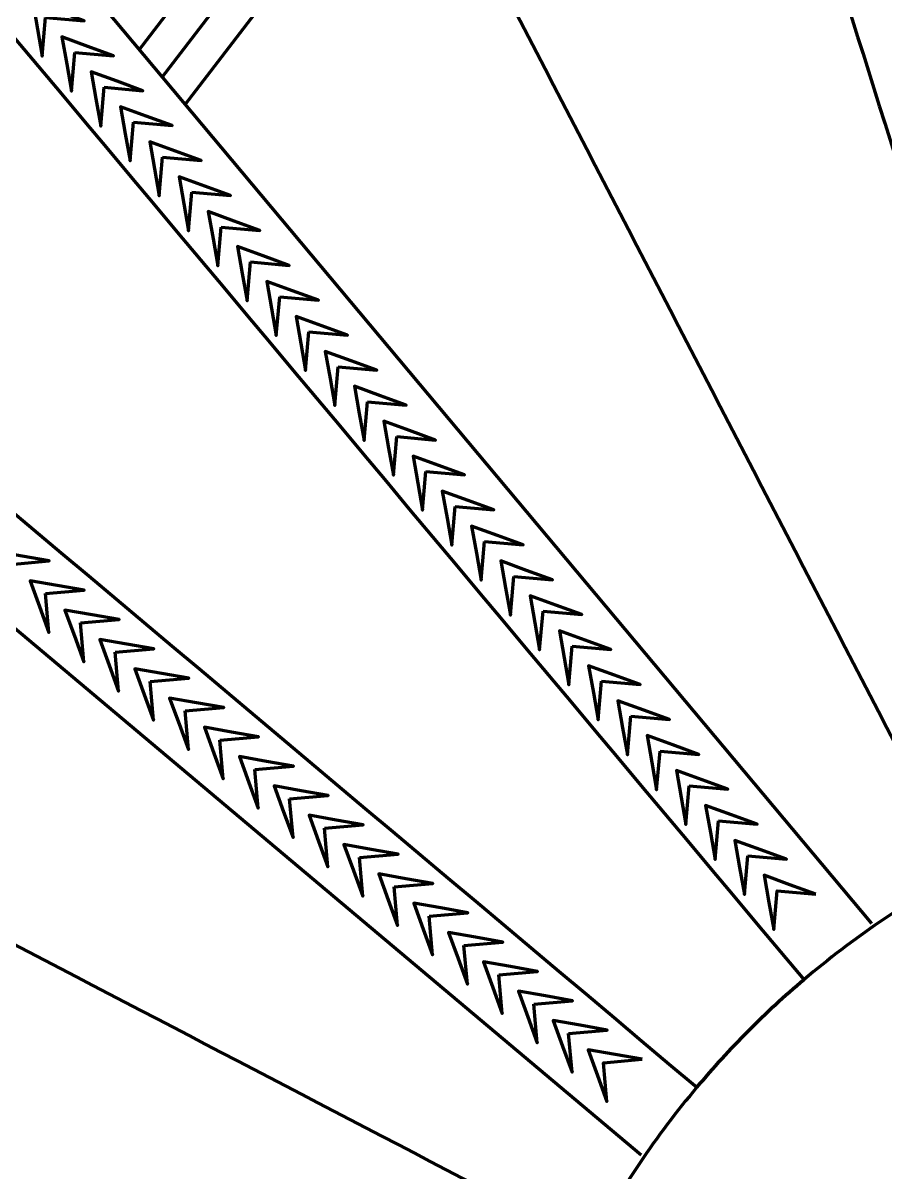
# Model space of a CAD drawing. Header units: inches. Extents: x -151 to 18, y -59 to 24.
# Drawn here: x -59.24 to -55.28, y 7.3 to 12.57 of the extents above; entities that cross this region are included whole.
import ezdxf

# ---------------------------------------------------------------- set-up
doc = ezdxf.new("R2010")
doc.units = ezdxf.units.IN
doc.header["$MEASUREMENT"] = 0
doc.layers.add('Layer 1', color=7, linetype='Continuous')

msp = doc.modelspace()

# ---------------------------------------------------------------- linework, layer by layer
at = {"layer": 'Layer 1', "color": 7, "lineweight": 70}
msp.add_open_spline([(-36.2995, 5.1163), (-36.2995, 5.1163), (-36.2995, -10.8787), (-36.2995, -10.8787), (-36.2995, -10.8787), (-41.8947, -13.1968), (-47.49, -15.5149), (-53.0853, -17.833), (-53.0853, -17.833), (-58.683, -15.5104), (-64.2807, -13.1878), (-69.8784, -10.8653), (-69.8784, -10.8653), (-69.8784, -10.8653), (-69.8784, 5.1163), (-69.8784, 5.1163), (-69.8784, 5.1163), (-69.8784, 14.3888), (-62.3615, 21.9058), (-53.0889, 21.9058), (-53.0889, 21.9058), (-43.8164, 21.9058), (-36.2995, 14.3888), (-36.2995, 5.1163)], degree=3, knots=[0, 0, 0, 0, 0.142857, 0.142857, 0.142857, 0.142857, 0.285714, 0.285714, 0.285714, 0.285714, 0.428571, 0.428571, 0.428571, 0.428571, 0.571429, 0.571429, 0.571429, 0.571429, 0.714286, 0.714286, 0.714286, 0.714286, 1, 1, 1, 1], dxfattribs=at)
at = {"layer": 'Layer 1', "color": 114, "lineweight": 70}
for points, knots in [([(-69.0705, 5.1163), (-69.0705, 13.9427), (-61.9153, 21.0979), (-53.0889, 21.0979), (-53.0889, 21.0979), (-44.2625, 21.0979), (-37.1073, 13.9427), (-37.1073, 5.1163)], [0, 0, 0, 0, 0.333333, 0.333333, 0.333333, 0.333333, 1, 1, 1, 1]), ([(-68.2801, 5.1163), (-68.2801, 13.5062), (-61.4788, 20.3075), (-53.0889, 20.3075), (-53.0889, 20.3075), (-44.699, 20.3075), (-37.8977, 13.5062), (-37.8977, 5.1163)], [0, 0, 0, 0, 0.333333, 0.333333, 0.333333, 0.333333, 1, 1, 1, 1]), ([(-38.6904, 5.1167), (-38.6904, 13.0688), (-45.1368, 19.5152), (-53.0889, 19.5152), (-53.0889, 19.5152), (-61.041, 19.5152), (-67.4874, 13.0688), (-67.4874, 5.1167), (-67.4874, 5.1167), (-67.4874, 5.1167), (-67.4874, 5.1167), (-67.4874, 5.1167), (-67.4874, 5.1167), (-67.4874, 5.1167), (-67.4873, 5.1209), (-67.4873, 5.1209), (-67.4873, 5.1209), (-67.4873, 5.1209), (-67.4873, -10.8606), (-67.4873, -10.8606), (-67.4873, -10.8606), (-67.4873, -10.8606), (-66.7092, -10.8606), (-66.7092, -10.8606), (-66.7092, -10.8606), (-66.7092, -10.8606), (-66.7087, 5.1209), (-66.7087, 5.1209)], [0, 0, 0, 0, 0.125, 0.125, 0.125, 0.125, 0.25, 0.25, 0.25, 0.25, 0.375, 0.375, 0.375, 0.375, 0.5, 0.5, 0.5, 0.5, 0.625, 0.625, 0.625, 0.625, 0.75, 0.75, 0.75, 0.75, 1, 1, 1, 1]), ([(-66.7087, 5.1167), (-66.7087, 12.653), (-60.6252, 18.7624), (-53.0889, 18.7624), (-53.0889, 18.7624), (-45.5526, 18.7624), (-39.4432, 12.653), (-39.4432, 5.1167)], [0, 0, 0, 0, 0.333333, 0.333333, 0.333333, 0.333333, 1, 1, 1, 1]), ([(-55.6546, 8.184), (-55.7443, 8.1089), (-55.8296, 8.0303), (-55.9115, 7.9473), (-55.9115, 7.9473), (-55.9934, 7.8654), (-56.072, 7.779), (-56.146, 7.6903), (-56.146, 7.6903), (-58.8513, 9.9637), (-61.5567, 12.2359), (-64.2631, 14.5092), (-64.2631, 14.5092), (-63.7907, 14.6349), (-63.3183, 14.7605), (-62.8459, 14.8862), (-62.8459, 14.8862), (-62.7192, 15.3597), (-62.5923, 15.8332), (-62.4656, 16.3056), (-62.4656, 16.3056), (-60.1956, 13.5981), (-57.9256, 10.8916), (-55.6546, 8.184)], [0, 0, 0, 0, 0.142857, 0.142857, 0.142857, 0.142857, 0.285714, 0.285714, 0.285714, 0.285714, 0.428571, 0.428571, 0.428571, 0.428571, 0.571429, 0.571429, 0.571429, 0.571429, 0.714286, 0.714286, 0.714286, 0.714286, 1, 1, 1, 1]), ([(-54.9297, 8.6755), (-54.9297, 8.6755), (-54.9308, 8.6755), (-54.9308, 8.6755), (-54.9308, 8.6755), (-55.7466, 10.2475), (-56.5623, 11.8185), (-57.3781, 13.3905), (-57.3781, 13.3905), (-57.1884, 13.6373), (-56.9988, 13.8853), (-56.8092, 14.1322), (-56.8092, 14.1322), (-56.5006, 14.0918), (-56.1909, 14.0503), (-55.8823, 14.0099), (-55.8823, 14.0099), (-55.3505, 12.3223), (-54.8197, 10.6336), (-54.2879, 8.9459)], [0, 0, 0, 0, 0.166667, 0.166667, 0.166667, 0.166667, 0.333333, 0.333333, 0.333333, 0.333333, 0.5, 0.5, 0.5, 0.5, 0.666667, 0.666667, 0.666667, 0.666667, 1, 1, 1, 1]), ([(-59.1341, 12.595), (-59.1341, 12.595), (-59.1497, 12.4175), (-59.1497, 12.4175), (-59.1497, 12.4175), (-59.1497, 12.4175), (-59.1715, 12.5416), (-59.1715, 12.5416), (-59.1715, 12.5416), (-59.1715, 12.5416), (-59.1934, 12.6656), (-59.1934, 12.6656), (-59.1934, 12.6656), (-59.1934, 12.6656), (-59.075, 12.6225), (-59.075, 12.6225), (-59.075, 12.6225), (-59.075, 12.6225), (-58.9567, 12.5794), (-58.9567, 12.5794), (-58.9567, 12.5794), (-58.9567, 12.5794), (-59.1341, 12.595), (-59.1341, 12.595)], [0, 0, 0, 0, 0.142857, 0.142857, 0.142857, 0.142857, 0.285714, 0.285714, 0.285714, 0.285714, 0.428571, 0.428571, 0.428571, 0.428571, 0.571429, 0.571429, 0.571429, 0.571429, 0.714286, 0.714286, 0.714286, 0.714286, 1, 1, 1, 1]), ([(-58.9999, 12.4348), (-58.9999, 12.4348), (-59.0154, 12.2574), (-59.0154, 12.2574), (-59.0154, 12.2574), (-59.0154, 12.2574), (-59.0373, 12.3814), (-59.0373, 12.3814), (-59.0373, 12.3814), (-59.0373, 12.3814), (-59.0592, 12.5055), (-59.0592, 12.5055), (-59.0592, 12.5055), (-59.0592, 12.5055), (-58.9408, 12.4624), (-58.9408, 12.4624), (-58.9408, 12.4624), (-58.9408, 12.4624), (-58.8225, 12.4193), (-58.8225, 12.4193), (-58.8225, 12.4193), (-58.8225, 12.4193), (-58.9999, 12.4348), (-58.9999, 12.4348)], [0, 0, 0, 0, 0.142857, 0.142857, 0.142857, 0.142857, 0.285714, 0.285714, 0.285714, 0.285714, 0.428571, 0.428571, 0.428571, 0.428571, 0.571429, 0.571429, 0.571429, 0.571429, 0.714286, 0.714286, 0.714286, 0.714286, 1, 1, 1, 1]), ([(-58.8657, 12.2747), (-58.8657, 12.2747), (-58.8812, 12.0972), (-58.8812, 12.0972), (-58.8812, 12.0972), (-58.8812, 12.0972), (-58.9031, 12.2213), (-58.9031, 12.2213), (-58.9031, 12.2213), (-58.9031, 12.2213), (-58.9249, 12.3453), (-58.9249, 12.3453), (-58.9249, 12.3453), (-58.9249, 12.3453), (-58.8066, 12.3022), (-58.8066, 12.3022), (-58.8066, 12.3022), (-58.8066, 12.3022), (-58.6882, 12.2591), (-58.6882, 12.2591), (-58.6882, 12.2591), (-58.6882, 12.2591), (-58.8657, 12.2747), (-58.8657, 12.2747)], [0, 0, 0, 0, 0.142857, 0.142857, 0.142857, 0.142857, 0.285714, 0.285714, 0.285714, 0.285714, 0.428571, 0.428571, 0.428571, 0.428571, 0.571429, 0.571429, 0.571429, 0.571429, 0.714286, 0.714286, 0.714286, 0.714286, 1, 1, 1, 1]), ([(-58.7314, 12.1145), (-58.7314, 12.1145), (-58.747, 11.9371), (-58.747, 11.9371), (-58.747, 11.9371), (-58.747, 11.9371), (-58.7688, 12.0611), (-58.7688, 12.0611), (-58.7688, 12.0611), (-58.7688, 12.0611), (-58.7907, 12.1852), (-58.7907, 12.1852), (-58.7907, 12.1852), (-58.7907, 12.1852), (-58.6724, 12.1421), (-58.6724, 12.1421), (-58.6724, 12.1421), (-58.6724, 12.1421), (-58.554, 12.099), (-58.554, 12.099), (-58.554, 12.099), (-58.554, 12.099), (-58.7314, 12.1145), (-58.7314, 12.1145)], [0, 0, 0, 0, 0.142857, 0.142857, 0.142857, 0.142857, 0.285714, 0.285714, 0.285714, 0.285714, 0.428571, 0.428571, 0.428571, 0.428571, 0.571429, 0.571429, 0.571429, 0.571429, 0.714286, 0.714286, 0.714286, 0.714286, 1, 1, 1, 1]), ([(-58.5972, 11.9544), (-58.5972, 11.9544), (-58.6127, 11.777), (-58.6127, 11.777), (-58.6127, 11.777), (-58.6127, 11.777), (-58.6346, 11.901), (-58.6346, 11.901), (-58.6346, 11.901), (-58.6346, 11.901), (-58.6565, 12.025), (-58.6565, 12.025), (-58.6565, 12.025), (-58.6565, 12.025), (-58.5381, 11.9819), (-58.5381, 11.9819), (-58.5381, 11.9819), (-58.5381, 11.9819), (-58.4198, 11.9388), (-58.4198, 11.9388), (-58.4198, 11.9388), (-58.4198, 11.9388), (-58.5972, 11.9544), (-58.5972, 11.9544)], [0, 0, 0, 0, 0.142857, 0.142857, 0.142857, 0.142857, 0.285714, 0.285714, 0.285714, 0.285714, 0.428571, 0.428571, 0.428571, 0.428571, 0.571429, 0.571429, 0.571429, 0.571429, 0.714286, 0.714286, 0.714286, 0.714286, 1, 1, 1, 1]), ([(-58.463, 11.7943), (-58.463, 11.7943), (-58.4785, 11.6168), (-58.4785, 11.6168), (-58.4785, 11.6168), (-58.4785, 11.6168), (-58.5004, 11.7409), (-58.5004, 11.7409), (-58.5004, 11.7409), (-58.5004, 11.7409), (-58.5222, 11.8649), (-58.5222, 11.8649), (-58.5222, 11.8649), (-58.5222, 11.8649), (-58.4039, 11.8218), (-58.4039, 11.8218), (-58.4039, 11.8218), (-58.4039, 11.8218), (-58.2856, 11.7787), (-58.2856, 11.7787), (-58.2856, 11.7787), (-58.2856, 11.7787), (-58.463, 11.7943), (-58.463, 11.7943)], [0, 0, 0, 0, 0.142857, 0.142857, 0.142857, 0.142857, 0.285714, 0.285714, 0.285714, 0.285714, 0.428571, 0.428571, 0.428571, 0.428571, 0.571429, 0.571429, 0.571429, 0.571429, 0.714286, 0.714286, 0.714286, 0.714286, 1, 1, 1, 1]), ([(-58.3288, 11.6341), (-58.3288, 11.6341), (-58.3443, 11.4567), (-58.3443, 11.4567), (-58.3443, 11.4567), (-58.3443, 11.4567), (-58.3662, 11.5807), (-58.3662, 11.5807), (-58.3662, 11.5807), (-58.3662, 11.5807), (-58.388, 11.7047), (-58.388, 11.7047), (-58.388, 11.7047), (-58.388, 11.7047), (-58.2697, 11.6616), (-58.2697, 11.6616), (-58.2697, 11.6616), (-58.2697, 11.6616), (-58.1513, 11.6186), (-58.1513, 11.6186), (-58.1513, 11.6186), (-58.1513, 11.6186), (-58.3288, 11.6341), (-58.3288, 11.6341)], [0, 0, 0, 0, 0.142857, 0.142857, 0.142857, 0.142857, 0.285714, 0.285714, 0.285714, 0.285714, 0.428571, 0.428571, 0.428571, 0.428571, 0.571429, 0.571429, 0.571429, 0.571429, 0.714286, 0.714286, 0.714286, 0.714286, 1, 1, 1, 1]), ([(-58.1945, 11.474), (-58.1945, 11.474), (-58.2101, 11.2965), (-58.2101, 11.2965), (-58.2101, 11.2965), (-58.2101, 11.2965), (-58.2319, 11.4206), (-58.2319, 11.4206), (-58.2319, 11.4206), (-58.2319, 11.4206), (-58.2538, 11.5446), (-58.2538, 11.5446), (-58.2538, 11.5446), (-58.2538, 11.5446), (-58.1354, 11.5015), (-58.1354, 11.5015), (-58.1354, 11.5015), (-58.1354, 11.5015), (-58.0171, 11.4584), (-58.0171, 11.4584), (-58.0171, 11.4584), (-58.0171, 11.4584), (-58.1945, 11.474), (-58.1945, 11.474)], [0, 0, 0, 0, 0.142857, 0.142857, 0.142857, 0.142857, 0.285714, 0.285714, 0.285714, 0.285714, 0.428571, 0.428571, 0.428571, 0.428571, 0.571429, 0.571429, 0.571429, 0.571429, 0.714286, 0.714286, 0.714286, 0.714286, 1, 1, 1, 1]), ([(-58.0603, 11.3138), (-58.0603, 11.3138), (-58.0758, 11.1364), (-58.0758, 11.1364), (-58.0758, 11.1364), (-58.0758, 11.1364), (-58.0977, 11.2604), (-58.0977, 11.2604), (-58.0977, 11.2604), (-58.0977, 11.2604), (-58.1196, 11.3844), (-58.1196, 11.3844), (-58.1196, 11.3844), (-58.1196, 11.3844), (-58.0012, 11.3414), (-58.0012, 11.3414), (-58.0012, 11.3414), (-58.0012, 11.3414), (-57.8829, 11.2983), (-57.8829, 11.2983), (-57.8829, 11.2983), (-57.8829, 11.2983), (-58.0603, 11.3138), (-58.0603, 11.3138)], [0, 0, 0, 0, 0.142857, 0.142857, 0.142857, 0.142857, 0.285714, 0.285714, 0.285714, 0.285714, 0.428571, 0.428571, 0.428571, 0.428571, 0.571429, 0.571429, 0.571429, 0.571429, 0.714286, 0.714286, 0.714286, 0.714286, 1, 1, 1, 1]), ([(-57.9261, 11.1537), (-57.9261, 11.1537), (-57.9416, 10.9762), (-57.9416, 10.9762), (-57.9416, 10.9762), (-57.9416, 10.9762), (-57.9635, 11.1003), (-57.9635, 11.1003), (-57.9635, 11.1003), (-57.9635, 11.1003), (-57.9853, 11.2243), (-57.9853, 11.2243), (-57.9853, 11.2243), (-57.9853, 11.2243), (-57.867, 11.1812), (-57.867, 11.1812), (-57.867, 11.1812), (-57.867, 11.1812), (-57.7486, 11.1381), (-57.7486, 11.1381), (-57.7486, 11.1381), (-57.7486, 11.1381), (-57.9261, 11.1537), (-57.9261, 11.1537)], [0, 0, 0, 0, 0.142857, 0.142857, 0.142857, 0.142857, 0.285714, 0.285714, 0.285714, 0.285714, 0.428571, 0.428571, 0.428571, 0.428571, 0.571429, 0.571429, 0.571429, 0.571429, 0.714286, 0.714286, 0.714286, 0.714286, 1, 1, 1, 1]), ([(-57.7918, 10.9935), (-57.7918, 10.9935), (-57.8073, 10.8161), (-57.8073, 10.8161), (-57.8073, 10.8161), (-57.8073, 10.8161), (-57.8292, 10.9401), (-57.8292, 10.9401), (-57.8292, 10.9401), (-57.8292, 10.9401), (-57.8511, 11.0641), (-57.8511, 11.0641), (-57.8511, 11.0641), (-57.8511, 11.0641), (-57.7328, 11.0211), (-57.7328, 11.0211), (-57.7328, 11.0211), (-57.7328, 11.0211), (-57.6144, 10.978), (-57.6144, 10.978), (-57.6144, 10.978), (-57.6144, 10.978), (-57.7918, 10.9935), (-57.7918, 10.9935)], [0, 0, 0, 0, 0.142857, 0.142857, 0.142857, 0.142857, 0.285714, 0.285714, 0.285714, 0.285714, 0.428571, 0.428571, 0.428571, 0.428571, 0.571429, 0.571429, 0.571429, 0.571429, 0.714286, 0.714286, 0.714286, 0.714286, 1, 1, 1, 1]), ([(-57.6576, 10.8334), (-57.6576, 10.8334), (-57.6731, 10.6559), (-57.6731, 10.6559), (-57.6731, 10.6559), (-57.6731, 10.6559), (-57.695, 10.78), (-57.695, 10.78), (-57.695, 10.78), (-57.695, 10.78), (-57.7169, 10.904), (-57.7169, 10.904), (-57.7169, 10.904), (-57.7169, 10.904), (-57.5985, 10.8609), (-57.5985, 10.8609), (-57.5985, 10.8609), (-57.5985, 10.8609), (-57.4802, 10.8178), (-57.4802, 10.8178), (-57.4802, 10.8178), (-57.4802, 10.8178), (-57.6576, 10.8334), (-57.6576, 10.8334)], [0, 0, 0, 0, 0.142857, 0.142857, 0.142857, 0.142857, 0.285714, 0.285714, 0.285714, 0.285714, 0.428571, 0.428571, 0.428571, 0.428571, 0.571429, 0.571429, 0.571429, 0.571429, 0.714286, 0.714286, 0.714286, 0.714286, 1, 1, 1, 1]), ([(-57.5234, 10.6732), (-57.5234, 10.6732), (-57.5389, 10.4958), (-57.5389, 10.4958), (-57.5389, 10.4958), (-57.5389, 10.4958), (-57.5608, 10.6198), (-57.5608, 10.6198), (-57.5608, 10.6198), (-57.5608, 10.6198), (-57.5826, 10.7439), (-57.5826, 10.7439), (-57.5826, 10.7439), (-57.5826, 10.7439), (-57.4643, 10.7008), (-57.4643, 10.7008), (-57.4643, 10.7008), (-57.4643, 10.7008), (-57.3459, 10.6577), (-57.3459, 10.6577), (-57.3459, 10.6577), (-57.3459, 10.6577), (-57.5234, 10.6732), (-57.5234, 10.6732)], [0, 0, 0, 0, 0.142857, 0.142857, 0.142857, 0.142857, 0.285714, 0.285714, 0.285714, 0.285714, 0.428571, 0.428571, 0.428571, 0.428571, 0.571429, 0.571429, 0.571429, 0.571429, 0.714286, 0.714286, 0.714286, 0.714286, 1, 1, 1, 1]), ([(-57.3891, 10.5131), (-57.3891, 10.5131), (-57.4047, 10.3356), (-57.4047, 10.3356), (-57.4047, 10.3356), (-57.4047, 10.3356), (-57.4265, 10.4597), (-57.4265, 10.4597), (-57.4265, 10.4597), (-57.4265, 10.4597), (-57.4484, 10.5837), (-57.4484, 10.5837), (-57.4484, 10.5837), (-57.4484, 10.5837), (-57.3301, 10.5406), (-57.3301, 10.5406), (-57.3301, 10.5406), (-57.3301, 10.5406), (-57.2117, 10.4976), (-57.2117, 10.4976), (-57.2117, 10.4976), (-57.2117, 10.4976), (-57.3891, 10.5131), (-57.3891, 10.5131)], [0, 0, 0, 0, 0.142857, 0.142857, 0.142857, 0.142857, 0.285714, 0.285714, 0.285714, 0.285714, 0.428571, 0.428571, 0.428571, 0.428571, 0.571429, 0.571429, 0.571429, 0.571429, 0.714286, 0.714286, 0.714286, 0.714286, 1, 1, 1, 1]), ([(-57.2549, 10.353), (-57.2549, 10.353), (-57.2705, 10.1755), (-57.2705, 10.1755), (-57.2705, 10.1755), (-57.2705, 10.1755), (-57.2923, 10.2996), (-57.2923, 10.2996), (-57.2923, 10.2996), (-57.2923, 10.2996), (-57.3142, 10.4236), (-57.3142, 10.4236), (-57.3142, 10.4236), (-57.3142, 10.4236), (-57.1958, 10.3805), (-57.1958, 10.3805), (-57.1958, 10.3805), (-57.1958, 10.3805), (-57.0775, 10.3374), (-57.0775, 10.3374), (-57.0775, 10.3374), (-57.0775, 10.3374), (-57.2549, 10.353), (-57.2549, 10.353)], [0, 0, 0, 0, 0.142857, 0.142857, 0.142857, 0.142857, 0.285714, 0.285714, 0.285714, 0.285714, 0.428571, 0.428571, 0.428571, 0.428571, 0.571429, 0.571429, 0.571429, 0.571429, 0.714286, 0.714286, 0.714286, 0.714286, 1, 1, 1, 1]), ([(-57.1207, 10.1928), (-57.1207, 10.1928), (-57.1362, 10.0154), (-57.1362, 10.0154), (-57.1362, 10.0154), (-57.1362, 10.0154), (-57.1581, 10.1394), (-57.1581, 10.1394), (-57.1581, 10.1394), (-57.1581, 10.1394), (-57.18, 10.2634), (-57.18, 10.2634), (-57.18, 10.2634), (-57.18, 10.2634), (-57.0616, 10.2204), (-57.0616, 10.2204), (-57.0616, 10.2204), (-57.0616, 10.2204), (-56.9433, 10.1773), (-56.9433, 10.1773), (-56.9433, 10.1773), (-56.9433, 10.1773), (-57.1207, 10.1928), (-57.1207, 10.1928)], [0, 0, 0, 0, 0.142857, 0.142857, 0.142857, 0.142857, 0.285714, 0.285714, 0.285714, 0.285714, 0.428571, 0.428571, 0.428571, 0.428571, 0.571429, 0.571429, 0.571429, 0.571429, 0.714286, 0.714286, 0.714286, 0.714286, 1, 1, 1, 1]), ([(-59.2947, 10.0877), (-59.2947, 10.0877), (-59.2792, 9.9102), (-59.2792, 9.9102), (-59.2792, 9.9102), (-59.2792, 9.9102), (-59.3222, 10.0286), (-59.3222, 10.0286), (-59.3222, 10.0286), (-59.3222, 10.0286), (-59.3653, 10.1469), (-59.3653, 10.1469), (-59.3653, 10.1469), (-59.3653, 10.1469), (-59.2413, 10.1251), (-59.2413, 10.1251), (-59.2413, 10.1251), (-59.2413, 10.1251), (-59.1172, 10.1032), (-59.1172, 10.1032), (-59.1172, 10.1032), (-59.1172, 10.1032), (-59.2947, 10.0877), (-59.2947, 10.0877)], [0, 0, 0, 0, 0.142857, 0.142857, 0.142857, 0.142857, 0.285714, 0.285714, 0.285714, 0.285714, 0.428571, 0.428571, 0.428571, 0.428571, 0.571429, 0.571429, 0.571429, 0.571429, 0.714286, 0.714286, 0.714286, 0.714286, 1, 1, 1, 1]), ([(-56.9864, 10.0327), (-56.9864, 10.0327), (-57.002, 9.8552), (-57.002, 9.8552), (-57.002, 9.8552), (-57.002, 9.8552), (-57.0239, 9.9793), (-57.0239, 9.9793), (-57.0239, 9.9793), (-57.0239, 9.9793), (-57.0457, 10.1033), (-57.0457, 10.1033), (-57.0457, 10.1033), (-57.0457, 10.1033), (-56.9274, 10.0602), (-56.9274, 10.0602), (-56.9274, 10.0602), (-56.9274, 10.0602), (-56.809, 10.0171), (-56.809, 10.0171), (-56.809, 10.0171), (-56.809, 10.0171), (-56.9864, 10.0327), (-56.9864, 10.0327)], [0, 0, 0, 0, 0.142857, 0.142857, 0.142857, 0.142857, 0.285714, 0.285714, 0.285714, 0.285714, 0.428571, 0.428571, 0.428571, 0.428571, 0.571429, 0.571429, 0.571429, 0.571429, 0.714286, 0.714286, 0.714286, 0.714286, 1, 1, 1, 1]), ([(-59.1347, 9.9533), (-59.1347, 9.9533), (-59.1192, 9.7758), (-59.1192, 9.7758), (-59.1192, 9.7758), (-59.1192, 9.7758), (-59.1622, 9.8942), (-59.1622, 9.8942), (-59.1622, 9.8942), (-59.1622, 9.8942), (-59.2053, 10.0125), (-59.2053, 10.0125), (-59.2053, 10.0125), (-59.2053, 10.0125), (-59.0813, 9.9907), (-59.0813, 9.9907), (-59.0813, 9.9907), (-59.0813, 9.9907), (-58.9572, 9.9688), (-58.9572, 9.9688), (-58.9572, 9.9688), (-58.9572, 9.9688), (-59.1347, 9.9533), (-59.1347, 9.9533)], [0, 0, 0, 0, 0.142857, 0.142857, 0.142857, 0.142857, 0.285714, 0.285714, 0.285714, 0.285714, 0.428571, 0.428571, 0.428571, 0.428571, 0.571429, 0.571429, 0.571429, 0.571429, 0.714286, 0.714286, 0.714286, 0.714286, 1, 1, 1, 1]), ([(-56.8522, 9.8725), (-56.8522, 9.8725), (-56.8677, 9.6951), (-56.8677, 9.6951), (-56.8677, 9.6951), (-56.8677, 9.6951), (-56.8896, 9.8191), (-56.8896, 9.8191), (-56.8896, 9.8191), (-56.8896, 9.8191), (-56.9115, 9.9432), (-56.9115, 9.9432), (-56.9115, 9.9432), (-56.9115, 9.9432), (-56.7931, 9.9001), (-56.7931, 9.9001), (-56.7931, 9.9001), (-56.7931, 9.9001), (-56.6748, 9.857), (-56.6748, 9.857), (-56.6748, 9.857), (-56.6748, 9.857), (-56.8522, 9.8725), (-56.8522, 9.8725)], [0, 0, 0, 0, 0.142857, 0.142857, 0.142857, 0.142857, 0.285714, 0.285714, 0.285714, 0.285714, 0.428571, 0.428571, 0.428571, 0.428571, 0.571429, 0.571429, 0.571429, 0.571429, 0.714286, 0.714286, 0.714286, 0.714286, 1, 1, 1, 1]), ([(-58.9747, 9.8189), (-58.9747, 9.8189), (-58.9591, 9.6414), (-58.9591, 9.6414), (-58.9591, 9.6414), (-58.9591, 9.6414), (-59.0022, 9.7598), (-59.0022, 9.7598), (-59.0022, 9.7598), (-59.0022, 9.7598), (-59.0453, 9.8781), (-59.0453, 9.8781), (-59.0453, 9.8781), (-59.0453, 9.8781), (-58.9213, 9.8563), (-58.9213, 9.8563), (-58.9213, 9.8563), (-58.9213, 9.8563), (-58.7972, 9.8344), (-58.7972, 9.8344), (-58.7972, 9.8344), (-58.7972, 9.8344), (-58.9747, 9.8189), (-58.9747, 9.8189)], [0, 0, 0, 0, 0.142857, 0.142857, 0.142857, 0.142857, 0.285714, 0.285714, 0.285714, 0.285714, 0.428571, 0.428571, 0.428571, 0.428571, 0.571429, 0.571429, 0.571429, 0.571429, 0.714286, 0.714286, 0.714286, 0.714286, 1, 1, 1, 1]), ([(-56.718, 9.7124), (-56.718, 9.7124), (-56.7335, 9.5349), (-56.7335, 9.5349), (-56.7335, 9.5349), (-56.7335, 9.5349), (-56.7554, 9.659), (-56.7554, 9.659), (-56.7554, 9.659), (-56.7554, 9.659), (-56.7772, 9.783), (-56.7772, 9.783), (-56.7772, 9.783), (-56.7772, 9.783), (-56.6589, 9.7399), (-56.6589, 9.7399), (-56.6589, 9.7399), (-56.6589, 9.7399), (-56.5405, 9.6968), (-56.5405, 9.6968), (-56.5405, 9.6968), (-56.5405, 9.6968), (-56.718, 9.7124), (-56.718, 9.7124)], [0, 0, 0, 0, 0.142857, 0.142857, 0.142857, 0.142857, 0.285714, 0.285714, 0.285714, 0.285714, 0.428571, 0.428571, 0.428571, 0.428571, 0.571429, 0.571429, 0.571429, 0.571429, 0.714286, 0.714286, 0.714286, 0.714286, 1, 1, 1, 1]), ([(-58.8147, 9.6845), (-58.8147, 9.6845), (-58.7991, 9.507), (-58.7991, 9.507), (-58.7991, 9.507), (-58.7991, 9.507), (-58.8422, 9.6254), (-58.8422, 9.6254), (-58.8422, 9.6254), (-58.8422, 9.6254), (-58.8853, 9.7437), (-58.8853, 9.7437), (-58.8853, 9.7437), (-58.8853, 9.7437), (-58.7613, 9.7218), (-58.7613, 9.7218), (-58.7613, 9.7218), (-58.7613, 9.7218), (-58.6372, 9.7), (-58.6372, 9.7), (-58.6372, 9.7), (-58.6372, 9.7), (-58.8147, 9.6845), (-58.8147, 9.6845)], [0, 0, 0, 0, 0.142857, 0.142857, 0.142857, 0.142857, 0.285714, 0.285714, 0.285714, 0.285714, 0.428571, 0.428571, 0.428571, 0.428571, 0.571429, 0.571429, 0.571429, 0.571429, 0.714286, 0.714286, 0.714286, 0.714286, 1, 1, 1, 1]), ([(-58.6547, 9.5501), (-58.6547, 9.5501), (-58.6392, 9.3726), (-58.6392, 9.3726), (-58.6392, 9.3726), (-58.6392, 9.3726), (-58.6822, 9.491), (-58.6822, 9.491), (-58.6822, 9.491), (-58.6822, 9.491), (-58.7253, 9.6093), (-58.7253, 9.6093), (-58.7253, 9.6093), (-58.7253, 9.6093), (-58.6013, 9.5875), (-58.6013, 9.5875), (-58.6013, 9.5875), (-58.6013, 9.5875), (-58.4772, 9.5656), (-58.4772, 9.5656), (-58.4772, 9.5656), (-58.4772, 9.5656), (-58.6547, 9.5501), (-58.6547, 9.5501)], [0, 0, 0, 0, 0.142857, 0.142857, 0.142857, 0.142857, 0.285714, 0.285714, 0.285714, 0.285714, 0.428571, 0.428571, 0.428571, 0.428571, 0.571429, 0.571429, 0.571429, 0.571429, 0.714286, 0.714286, 0.714286, 0.714286, 1, 1, 1, 1]), ([(-56.5838, 9.5522), (-56.5838, 9.5522), (-56.5993, 9.3748), (-56.5993, 9.3748), (-56.5993, 9.3748), (-56.5993, 9.3748), (-56.6211, 9.4988), (-56.6211, 9.4988), (-56.6211, 9.4988), (-56.6211, 9.4988), (-56.643, 9.6229), (-56.643, 9.6229), (-56.643, 9.6229), (-56.643, 9.6229), (-56.5247, 9.5798), (-56.5247, 9.5798), (-56.5247, 9.5798), (-56.5247, 9.5798), (-56.4063, 9.5367), (-56.4063, 9.5367), (-56.4063, 9.5367), (-56.4063, 9.5367), (-56.5838, 9.5522), (-56.5838, 9.5522)], [0, 0, 0, 0, 0.142857, 0.142857, 0.142857, 0.142857, 0.285714, 0.285714, 0.285714, 0.285714, 0.428571, 0.428571, 0.428571, 0.428571, 0.571429, 0.571429, 0.571429, 0.571429, 0.714286, 0.714286, 0.714286, 0.714286, 1, 1, 1, 1]), ([(-58.4947, 9.4157), (-58.4947, 9.4157), (-58.4791, 9.2382), (-58.4791, 9.2382), (-58.4791, 9.2382), (-58.4791, 9.2382), (-58.5222, 9.3566), (-58.5222, 9.3566), (-58.5222, 9.3566), (-58.5222, 9.3566), (-58.5653, 9.4749), (-58.5653, 9.4749), (-58.5653, 9.4749), (-58.5653, 9.4749), (-58.4413, 9.453), (-58.4413, 9.453), (-58.4413, 9.453), (-58.4413, 9.453), (-58.3172, 9.4312), (-58.3172, 9.4312), (-58.3172, 9.4312), (-58.3172, 9.4312), (-58.4947, 9.4157), (-58.4947, 9.4157)], [0, 0, 0, 0, 0.142857, 0.142857, 0.142857, 0.142857, 0.285714, 0.285714, 0.285714, 0.285714, 0.428571, 0.428571, 0.428571, 0.428571, 0.571429, 0.571429, 0.571429, 0.571429, 0.714286, 0.714286, 0.714286, 0.714286, 1, 1, 1, 1]), ([(-56.4495, 9.3921), (-56.4495, 9.3921), (-56.4651, 9.2146), (-56.4651, 9.2146), (-56.4651, 9.2146), (-56.4651, 9.2146), (-56.4869, 9.3387), (-56.4869, 9.3387), (-56.4869, 9.3387), (-56.4869, 9.3387), (-56.5088, 9.4627), (-56.5088, 9.4627), (-56.5088, 9.4627), (-56.5088, 9.4627), (-56.3904, 9.4196), (-56.3904, 9.4196), (-56.3904, 9.4196), (-56.3904, 9.4196), (-56.2721, 9.3765), (-56.2721, 9.3765), (-56.2721, 9.3765), (-56.2721, 9.3765), (-56.4495, 9.3921), (-56.4495, 9.3921)], [0, 0, 0, 0, 0.142857, 0.142857, 0.142857, 0.142857, 0.285714, 0.285714, 0.285714, 0.285714, 0.428571, 0.428571, 0.428571, 0.428571, 0.571429, 0.571429, 0.571429, 0.571429, 0.714286, 0.714286, 0.714286, 0.714286, 1, 1, 1, 1]), ([(-56.9001, 6.3248), (-58.5899, 6.86), (-60.2798, 7.3952), (-61.9707, 7.9304), (-61.9707, 7.9304), (-61.9707, 7.9304), (-62.0919, 8.8562), (-62.0919, 8.8562), (-62.0919, 8.8562), (-61.845, 9.0458), (-61.5982, 9.2354), (-61.3513, 9.425), (-61.3513, 9.425), (-59.7782, 8.606), (-58.205, 7.7857), (-56.633, 6.9666)], [0, 0, 0, 0, 0.2, 0.2, 0.2, 0.2, 0.4, 0.4, 0.4, 0.4, 0.6, 0.6, 0.6, 0.6, 1, 1, 1, 1]), ([(-58.3347, 9.2813), (-58.3347, 9.2813), (-58.3192, 9.1038), (-58.3192, 9.1038), (-58.3192, 9.1038), (-58.3192, 9.1038), (-58.3622, 9.2222), (-58.3622, 9.2222), (-58.3622, 9.2222), (-58.3622, 9.2222), (-58.4053, 9.3405), (-58.4053, 9.3405), (-58.4053, 9.3405), (-58.4053, 9.3405), (-58.2813, 9.3187), (-58.2813, 9.3187), (-58.2813, 9.3187), (-58.2813, 9.3187), (-58.1572, 9.2968), (-58.1572, 9.2968), (-58.1572, 9.2968), (-58.1572, 9.2968), (-58.3347, 9.2813), (-58.3347, 9.2813)], [0, 0, 0, 0, 0.142857, 0.142857, 0.142857, 0.142857, 0.285714, 0.285714, 0.285714, 0.285714, 0.428571, 0.428571, 0.428571, 0.428571, 0.571429, 0.571429, 0.571429, 0.571429, 0.714286, 0.714286, 0.714286, 0.714286, 1, 1, 1, 1]), ([(-56.3153, 9.2319), (-56.3153, 9.2319), (-56.3308, 9.0545), (-56.3308, 9.0545), (-56.3308, 9.0545), (-56.3308, 9.0545), (-56.3527, 9.1785), (-56.3527, 9.1785), (-56.3527, 9.1785), (-56.3527, 9.1785), (-56.3746, 9.3026), (-56.3746, 9.3026), (-56.3746, 9.3026), (-56.3746, 9.3026), (-56.2562, 9.2595), (-56.2562, 9.2595), (-56.2562, 9.2595), (-56.2562, 9.2595), (-56.1379, 9.2164), (-56.1379, 9.2164), (-56.1379, 9.2164), (-56.1379, 9.2164), (-56.3153, 9.2319), (-56.3153, 9.2319)], [0, 0, 0, 0, 0.142857, 0.142857, 0.142857, 0.142857, 0.285714, 0.285714, 0.285714, 0.285714, 0.428571, 0.428571, 0.428571, 0.428571, 0.571429, 0.571429, 0.571429, 0.571429, 0.714286, 0.714286, 0.714286, 0.714286, 1, 1, 1, 1]), ([(-58.1747, 9.1468), (-58.1747, 9.1468), (-58.1591, 8.9694), (-58.1591, 8.9694), (-58.1591, 8.9694), (-58.1591, 8.9694), (-58.2022, 9.0878), (-58.2022, 9.0878), (-58.2022, 9.0878), (-58.2022, 9.0878), (-58.2453, 9.2061), (-58.2453, 9.2061), (-58.2453, 9.2061), (-58.2453, 9.2061), (-58.1213, 9.1842), (-58.1213, 9.1842), (-58.1213, 9.1842), (-58.1213, 9.1842), (-57.9972, 9.1624), (-57.9972, 9.1624), (-57.9972, 9.1624), (-57.9972, 9.1624), (-58.1747, 9.1468), (-58.1747, 9.1468)], [0, 0, 0, 0, 0.142857, 0.142857, 0.142857, 0.142857, 0.285714, 0.285714, 0.285714, 0.285714, 0.428571, 0.428571, 0.428571, 0.428571, 0.571429, 0.571429, 0.571429, 0.571429, 0.714286, 0.714286, 0.714286, 0.714286, 1, 1, 1, 1]), ([(-49.0466, 5.1163), (-49.0466, 5.1163), (-49.0466, 5.1197), (-49.0466, 5.1197), (-49.0466, 5.1197), (-49.0466, 5.2364), (-49.0522, 5.3519), (-49.0624, 5.4653), (-49.0624, 5.4653), (-49.0736, 5.601), (-49.0926, 5.7334), (-49.1173, 5.8647), (-49.1173, 5.8647), (-49.1476, 6.0229), (-49.1869, 6.1778), (-49.2352, 6.3281), (-49.2352, 6.3281), (-49.271, 6.4392), (-49.3114, 6.5492), (-49.3575, 6.6558), (-49.3575, 6.6558), (-49.4023, 6.7635), (-49.4517, 6.869), (-49.5067, 6.9722), (-49.5067, 6.9722), (-49.5807, 7.1136), (-49.6638, 7.2505), (-49.7547, 7.3818), (-49.7547, 7.3818), (-49.8299, 7.4929), (-49.9118, 7.5995), (-49.9993, 7.7016), (-49.9993, 7.7016), (-50.0733, 7.7913), (-50.153, 7.8777), (-50.2372, 7.9608), (-50.2372, 7.9608), (-50.3202, 8.0427), (-50.4055, 8.1223), (-50.4953, 8.1964), (-50.4953, 8.1964), (-50.5985, 8.2828), (-50.7051, 8.3647), (-50.8162, 8.4399), (-50.8162, 8.4399), (-50.9463, 8.5297), (-51.0832, 8.6116), (-51.2235, 8.6845), (-51.2235, 8.6845), (-51.3267, 8.7383), (-51.4322, 8.7877), (-51.5399, 8.8326), (-51.5399, 8.8326), (-51.6465, 8.8775), (-51.7565, 8.9179), (-51.8675, 8.9527), (-51.8675, 8.9527), (-52.019, 9.0009), (-52.1728, 9.0391), (-52.331, 9.0694), (-52.331, 9.0694), (-52.4622, 9.0941), (-52.5958, 9.112), (-52.7315, 9.1232), (-52.7315, 9.1232), (-52.8426, 9.1333), (-52.9548, 9.1378), (-53.0682, 9.1378), (-53.0682, 9.1378), (-53.0682, 9.1378), (-53.0816, 9.1378), (-53.0816, 9.1378), (-53.0816, 9.1378), (-53.1995, 9.1378), (-53.3161, 9.1322), (-53.4306, 9.121), (-53.4306, 9.121), (-53.5653, 9.1086), (-53.6988, 9.0895), (-53.8289, 9.0649), (-53.8289, 9.0649), (-53.986, 9.0346), (-54.1386, 8.9942), (-54.2879, 8.9459), (-54.2879, 8.9459), (-54.399, 8.91), (-54.5089, 8.8696), (-54.6155, 8.8248), (-54.6155, 8.8248), (-54.7221, 8.7787), (-54.8276, 8.7294), (-54.9297, 8.6755), (-54.9297, 8.6755), (-54.9297, 8.6755), (-54.9308, 8.6755), (-54.9308, 8.6755), (-54.9308, 8.6755), (-55.19, 8.5375), (-55.4324, 8.3726), (-55.6546, 8.184), (-55.6546, 8.184), (-55.7443, 8.1089), (-55.8296, 8.0303), (-55.9115, 7.9473), (-55.9115, 7.9473), (-55.9934, 7.8654), (-56.072, 7.779), (-56.146, 7.6903), (-56.146, 7.6903), (-56.3334, 7.4682), (-56.4961, 7.2258), (-56.633, 6.9666), (-56.633, 6.9666), (-56.6857, 6.8645), (-56.7351, 6.759), (-56.7811, 6.6513), (-56.7811, 6.6513), (-56.8249, 6.5447), (-56.8653, 6.4358), (-56.9, 6.3248), (-56.9, 6.3248), (-56.9887, 6.0499), (-57.047, 5.7626), (-57.0729, 5.4664), (-57.0729, 5.4664), (-57.083, 5.3519), (-57.0886, 5.2364), (-57.0886, 5.1197), (-57.0886, 5.1197), (-57.0886, 5.1197), (-57.0886, 5.1174), (-57.0886, 5.1174), (-57.0886, 5.1174), (-57.0886, 5.1174), (-57.0886, 5.1163), (-57.0886, 5.1163)], [0, 0, 0, 0, 0.028571, 0.028571, 0.028571, 0.028571, 0.057143, 0.057143, 0.057143, 0.057143, 0.085714, 0.085714, 0.085714, 0.085714, 0.114286, 0.114286, 0.114286, 0.114286, 0.142857, 0.142857, 0.142857, 0.142857, 0.171429, 0.171429, 0.171429, 0.171429, 0.2, 0.2, 0.2, 0.2, 0.228571, 0.228571, 0.228571, 0.228571, 0.257143, 0.257143, 0.257143, 0.257143, 0.285714, 0.285714, 0.285714, 0.285714, 0.314286, 0.314286, 0.314286, 0.314286, 0.342857, 0.342857, 0.342857, 0.342857, 0.371429, 0.371429, 0.371429, 0.371429, 0.4, 0.4, 0.4, 0.4, 0.428571, 0.428571, 0.428571, 0.428571, 0.457143, 0.457143, 0.457143, 0.457143, 0.485714, 0.485714, 0.485714, 0.485714, 0.514286, 0.514286, 0.514286, 0.514286, 0.542857, 0.542857, 0.542857, 0.542857, 0.571429, 0.571429, 0.571429, 0.571429, 0.6, 0.6, 0.6, 0.6, 0.628571, 0.628571, 0.628571, 0.628571, 0.657143, 0.657143, 0.657143, 0.657143, 0.685714, 0.685714, 0.685714, 0.685714, 0.714286, 0.714286, 0.714286, 0.714286, 0.742857, 0.742857, 0.742857, 0.742857, 0.771429, 0.771429, 0.771429, 0.771429, 0.8, 0.8, 0.8, 0.8, 0.828571, 0.828571, 0.828571, 0.828571, 0.857143, 0.857143, 0.857143, 0.857143, 0.885714, 0.885714, 0.885714, 0.885714, 0.914286, 0.914286, 0.914286, 0.914286, 0.942857, 0.942857, 0.942857, 0.942857, 1, 1, 1, 1]), ([(-56.1811, 9.0718), (-56.1811, 9.0718), (-56.1966, 8.8943), (-56.1966, 8.8943), (-56.1966, 8.8943), (-56.1966, 8.8943), (-56.2185, 9.0184), (-56.2185, 9.0184), (-56.2185, 9.0184), (-56.2185, 9.0184), (-56.2404, 9.1424), (-56.2404, 9.1424), (-56.2404, 9.1424), (-56.2404, 9.1424), (-56.122, 9.0993), (-56.122, 9.0993), (-56.122, 9.0993), (-56.122, 9.0993), (-56.0036, 9.0563), (-56.0036, 9.0563), (-56.0036, 9.0563), (-56.0036, 9.0563), (-56.1811, 9.0718), (-56.1811, 9.0718)], [0, 0, 0, 0, 0.142857, 0.142857, 0.142857, 0.142857, 0.285714, 0.285714, 0.285714, 0.285714, 0.428571, 0.428571, 0.428571, 0.428571, 0.571429, 0.571429, 0.571429, 0.571429, 0.714286, 0.714286, 0.714286, 0.714286, 1, 1, 1, 1]), ([(-58.0147, 9.0125), (-58.0147, 9.0125), (-57.9991, 8.835), (-57.9991, 8.835), (-57.9991, 8.835), (-57.9991, 8.835), (-58.0422, 8.9534), (-58.0422, 8.9534), (-58.0422, 8.9534), (-58.0422, 8.9534), (-58.0853, 9.0717), (-58.0853, 9.0717), (-58.0853, 9.0717), (-58.0853, 9.0717), (-57.9613, 9.0499), (-57.9613, 9.0499), (-57.9613, 9.0499), (-57.9613, 9.0499), (-57.8372, 9.028), (-57.8372, 9.028), (-57.8372, 9.028), (-57.8372, 9.028), (-58.0147, 9.0125), (-58.0147, 9.0125)], [0, 0, 0, 0, 0.142857, 0.142857, 0.142857, 0.142857, 0.285714, 0.285714, 0.285714, 0.285714, 0.428571, 0.428571, 0.428571, 0.428571, 0.571429, 0.571429, 0.571429, 0.571429, 0.714286, 0.714286, 0.714286, 0.714286, 1, 1, 1, 1]), ([(-56.0468, 8.9117), (-56.0468, 8.9117), (-56.0624, 8.7342), (-56.0624, 8.7342), (-56.0624, 8.7342), (-56.0624, 8.7342), (-56.0842, 8.8583), (-56.0842, 8.8583), (-56.0842, 8.8583), (-56.0842, 8.8583), (-56.1061, 8.9823), (-56.1061, 8.9823), (-56.1061, 8.9823), (-56.1061, 8.9823), (-55.9878, 8.9392), (-55.9878, 8.9392), (-55.9878, 8.9392), (-55.9878, 8.9392), (-55.8694, 8.8961), (-55.8694, 8.8961), (-55.8694, 8.8961), (-55.8694, 8.8961), (-56.0468, 8.9117), (-56.0468, 8.9117)], [0, 0, 0, 0, 0.142857, 0.142857, 0.142857, 0.142857, 0.285714, 0.285714, 0.285714, 0.285714, 0.428571, 0.428571, 0.428571, 0.428571, 0.571429, 0.571429, 0.571429, 0.571429, 0.714286, 0.714286, 0.714286, 0.714286, 1, 1, 1, 1]), ([(-57.8547, 8.878), (-57.8547, 8.878), (-57.8391, 8.7006), (-57.8391, 8.7006), (-57.8391, 8.7006), (-57.8391, 8.7006), (-57.8822, 8.819), (-57.8822, 8.819), (-57.8822, 8.819), (-57.8822, 8.819), (-57.9253, 8.9373), (-57.9253, 8.9373), (-57.9253, 8.9373), (-57.9253, 8.9373), (-57.8013, 8.9154), (-57.8013, 8.9154), (-57.8013, 8.9154), (-57.8013, 8.9154), (-57.6772, 8.8936), (-57.6772, 8.8936), (-57.6772, 8.8936), (-57.6772, 8.8936), (-57.8547, 8.878), (-57.8547, 8.878)], [0, 0, 0, 0, 0.142857, 0.142857, 0.142857, 0.142857, 0.285714, 0.285714, 0.285714, 0.285714, 0.428571, 0.428571, 0.428571, 0.428571, 0.571429, 0.571429, 0.571429, 0.571429, 0.714286, 0.714286, 0.714286, 0.714286, 1, 1, 1, 1]), ([(-55.9126, 8.7515), (-55.9126, 8.7515), (-55.9281, 8.5741), (-55.9281, 8.5741), (-55.9281, 8.5741), (-55.9281, 8.5741), (-55.95, 8.6981), (-55.95, 8.6981), (-55.95, 8.6981), (-55.95, 8.6981), (-55.9719, 8.8221), (-55.9719, 8.8221), (-55.9719, 8.8221), (-55.9719, 8.8221), (-55.8535, 8.7791), (-55.8535, 8.7791), (-55.8535, 8.7791), (-55.8535, 8.7791), (-55.7352, 8.736), (-55.7352, 8.736), (-55.7352, 8.736), (-55.7352, 8.736), (-55.9126, 8.7515), (-55.9126, 8.7515)], [0, 0, 0, 0, 0.142857, 0.142857, 0.142857, 0.142857, 0.285714, 0.285714, 0.285714, 0.285714, 0.428571, 0.428571, 0.428571, 0.428571, 0.571429, 0.571429, 0.571429, 0.571429, 0.714286, 0.714286, 0.714286, 0.714286, 1, 1, 1, 1]), ([(-57.6947, 8.7436), (-57.6947, 8.7436), (-57.6791, 8.5662), (-57.6791, 8.5662), (-57.6791, 8.5662), (-57.6791, 8.5662), (-57.7222, 8.6846), (-57.7222, 8.6846), (-57.7222, 8.6846), (-57.7222, 8.6846), (-57.7653, 8.8029), (-57.7653, 8.8029), (-57.7653, 8.8029), (-57.7653, 8.8029), (-57.6413, 8.781), (-57.6413, 8.781), (-57.6413, 8.781), (-57.6413, 8.781), (-57.5172, 8.7592), (-57.5172, 8.7592), (-57.5172, 8.7592), (-57.5172, 8.7592), (-57.6947, 8.7436), (-57.6947, 8.7436)], [0, 0, 0, 0, 0.142857, 0.142857, 0.142857, 0.142857, 0.285714, 0.285714, 0.285714, 0.285714, 0.428571, 0.428571, 0.428571, 0.428571, 0.571429, 0.571429, 0.571429, 0.571429, 0.714286, 0.714286, 0.714286, 0.714286, 1, 1, 1, 1]), ([(-57.5347, 8.6092), (-57.5347, 8.6092), (-57.5191, 8.4318), (-57.5191, 8.4318), (-57.5191, 8.4318), (-57.5191, 8.4318), (-57.5622, 8.5502), (-57.5622, 8.5502), (-57.5622, 8.5502), (-57.5622, 8.5502), (-57.6053, 8.6685), (-57.6053, 8.6685), (-57.6053, 8.6685), (-57.6053, 8.6685), (-57.4813, 8.6466), (-57.4813, 8.6466), (-57.4813, 8.6466), (-57.4813, 8.6466), (-57.3572, 8.6248), (-57.3572, 8.6248), (-57.3572, 8.6248), (-57.3572, 8.6248), (-57.5347, 8.6092), (-57.5347, 8.6092)], [0, 0, 0, 0, 0.142857, 0.142857, 0.142857, 0.142857, 0.285714, 0.285714, 0.285714, 0.285714, 0.428571, 0.428571, 0.428571, 0.428571, 0.571429, 0.571429, 0.571429, 0.571429, 0.714286, 0.714286, 0.714286, 0.714286, 1, 1, 1, 1]), ([(-55.6009, 8.5758), (-55.6009, 8.5758), (-55.7784, 8.5914), (-55.7784, 8.5914), (-55.7784, 8.5914), (-55.7784, 8.5914), (-55.7939, 8.4139), (-55.7939, 8.4139), (-55.7939, 8.4139), (-55.7939, 8.4139), (-55.8158, 8.538), (-55.8158, 8.538), (-55.8158, 8.538), (-55.8158, 8.538), (-55.8376, 8.662), (-55.8376, 8.662), (-55.8376, 8.662), (-55.8376, 8.662), (-55.7193, 8.6189), (-55.7193, 8.6189), (-55.7193, 8.6189), (-55.7193, 8.6189), (-55.6009, 8.5758), (-55.6009, 8.5758)], [0, 0, 0, 0, 0.142857, 0.142857, 0.142857, 0.142857, 0.285714, 0.285714, 0.285714, 0.285714, 0.428571, 0.428571, 0.428571, 0.428571, 0.571429, 0.571429, 0.571429, 0.571429, 0.714286, 0.714286, 0.714286, 0.714286, 1, 1, 1, 1]), ([(-57.3747, 8.4749), (-57.3747, 8.4749), (-57.3592, 8.2974), (-57.3592, 8.2974), (-57.3592, 8.2974), (-57.3592, 8.2974), (-57.4022, 8.4158), (-57.4022, 8.4158), (-57.4022, 8.4158), (-57.4022, 8.4158), (-57.4453, 8.5341), (-57.4453, 8.5341), (-57.4453, 8.5341), (-57.4453, 8.5341), (-57.3213, 8.5122), (-57.3213, 8.5122), (-57.3213, 8.5122), (-57.3213, 8.5122), (-57.1972, 8.4904), (-57.1972, 8.4904), (-57.1972, 8.4904), (-57.1972, 8.4904), (-57.3747, 8.4749), (-57.3747, 8.4749)], [0, 0, 0, 0, 0.142857, 0.142857, 0.142857, 0.142857, 0.285714, 0.285714, 0.285714, 0.285714, 0.428571, 0.428571, 0.428571, 0.428571, 0.571429, 0.571429, 0.571429, 0.571429, 0.714286, 0.714286, 0.714286, 0.714286, 1, 1, 1, 1]), ([(-57.2147, 8.3404), (-57.2147, 8.3404), (-57.1991, 8.163), (-57.1991, 8.163), (-57.1991, 8.163), (-57.1991, 8.163), (-57.2422, 8.2813), (-57.2422, 8.2813), (-57.2422, 8.2813), (-57.2422, 8.2813), (-57.2853, 8.3997), (-57.2853, 8.3997), (-57.2853, 8.3997), (-57.2853, 8.3997), (-57.1613, 8.3778), (-57.1613, 8.3778), (-57.1613, 8.3778), (-57.1613, 8.3778), (-57.0372, 8.356), (-57.0372, 8.356), (-57.0372, 8.356), (-57.0372, 8.356), (-57.2147, 8.3404), (-57.2147, 8.3404)], [0, 0, 0, 0, 0.142857, 0.142857, 0.142857, 0.142857, 0.285714, 0.285714, 0.285714, 0.285714, 0.428571, 0.428571, 0.428571, 0.428571, 0.571429, 0.571429, 0.571429, 0.571429, 0.714286, 0.714286, 0.714286, 0.714286, 1, 1, 1, 1]), ([(-57.0547, 8.206), (-57.0547, 8.206), (-57.0391, 8.0286), (-57.0391, 8.0286), (-57.0391, 8.0286), (-57.0391, 8.0286), (-57.0822, 8.1469), (-57.0822, 8.1469), (-57.0822, 8.1469), (-57.0822, 8.1469), (-57.1253, 8.2653), (-57.1253, 8.2653), (-57.1253, 8.2653), (-57.1253, 8.2653), (-57.0013, 8.2434), (-57.0013, 8.2434), (-57.0013, 8.2434), (-57.0013, 8.2434), (-56.8773, 8.2216), (-56.8773, 8.2216), (-56.8773, 8.2216), (-56.8773, 8.2216), (-57.0547, 8.206), (-57.0547, 8.206)], [0, 0, 0, 0, 0.142857, 0.142857, 0.142857, 0.142857, 0.285714, 0.285714, 0.285714, 0.285714, 0.428571, 0.428571, 0.428571, 0.428571, 0.571429, 0.571429, 0.571429, 0.571429, 0.714286, 0.714286, 0.714286, 0.714286, 1, 1, 1, 1]), ([(-56.8947, 8.0716), (-56.8947, 8.0716), (-56.8792, 7.8942), (-56.8792, 7.8942), (-56.8792, 7.8942), (-56.8792, 7.8942), (-56.9222, 8.0125), (-56.9222, 8.0125), (-56.9222, 8.0125), (-56.9222, 8.0125), (-56.9653, 8.1309), (-56.9653, 8.1309), (-56.9653, 8.1309), (-56.9653, 8.1309), (-56.8413, 8.109), (-56.8413, 8.109), (-56.8413, 8.109), (-56.8413, 8.109), (-56.7172, 8.0872), (-56.7172, 8.0872), (-56.7172, 8.0872), (-56.7172, 8.0872), (-56.8947, 8.0716), (-56.8947, 8.0716)], [0, 0, 0, 0, 0.142857, 0.142857, 0.142857, 0.142857, 0.285714, 0.285714, 0.285714, 0.285714, 0.428571, 0.428571, 0.428571, 0.428571, 0.571429, 0.571429, 0.571429, 0.571429, 0.714286, 0.714286, 0.714286, 0.714286, 1, 1, 1, 1]), ([(-56.7347, 7.9372), (-56.7347, 7.9372), (-56.7191, 7.7598), (-56.7191, 7.7598), (-56.7191, 7.7598), (-56.7191, 7.7598), (-56.7622, 7.8781), (-56.7622, 7.8781), (-56.7622, 7.8781), (-56.7622, 7.8781), (-56.8053, 7.9965), (-56.8053, 7.9965), (-56.8053, 7.9965), (-56.8053, 7.9965), (-56.6813, 7.9746), (-56.6813, 7.9746), (-56.6813, 7.9746), (-56.6813, 7.9746), (-56.5572, 7.9527), (-56.5572, 7.9527), (-56.5572, 7.9527), (-56.5572, 7.9527), (-56.7347, 7.9372), (-56.7347, 7.9372)], [0, 0, 0, 0, 0.142857, 0.142857, 0.142857, 0.142857, 0.285714, 0.285714, 0.285714, 0.285714, 0.428571, 0.428571, 0.428571, 0.428571, 0.571429, 0.571429, 0.571429, 0.571429, 0.714286, 0.714286, 0.714286, 0.714286, 1, 1, 1, 1]), ([(-56.3973, 7.8184), (-56.3973, 7.8184), (-56.5747, 7.8028), (-56.5747, 7.8028), (-56.5747, 7.8028), (-56.5747, 7.8028), (-56.5592, 7.6254), (-56.5592, 7.6254), (-56.5592, 7.6254), (-56.5592, 7.6254), (-56.6022, 7.7437), (-56.6022, 7.7437), (-56.6022, 7.7437), (-56.6022, 7.7437), (-56.6453, 7.8621), (-56.6453, 7.8621), (-56.6453, 7.8621), (-56.6453, 7.8621), (-56.5213, 7.8402), (-56.5213, 7.8402), (-56.5213, 7.8402), (-56.5213, 7.8402), (-56.3973, 7.8184), (-56.3973, 7.8184)], [0, 0, 0, 0, 0.142857, 0.142857, 0.142857, 0.142857, 0.285714, 0.285714, 0.285714, 0.285714, 0.428571, 0.428571, 0.428571, 0.428571, 0.571429, 0.571429, 0.571429, 0.571429, 0.714286, 0.714286, 0.714286, 0.714286, 1, 1, 1, 1])]:
    msp.add_open_spline(points, degree=3, knots=knots, dxfattribs=at)
for points in [[(-60.4033, 14.4727), (-60.4033, 14.4727), (-55.3456, 8.4418), (-55.3456, 8.4418)], [(-58.7048, 12.4473), (-58.7048, 12.4473), (-57.2455, 14.3491), (-57.2455, 14.3491)], [(-58.5993, 12.3216), (-58.5993, 12.3216), (-57.0621, 14.325), (-57.0621, 14.325)], [(-58.4939, 12.1959), (-58.4939, 12.1959), (-56.8788, 14.3007), (-56.8788, 14.3007)], [(-56.4018, 7.3797), (-56.4018, 7.3797), (-62.4311, 12.4448), (-62.4311, 12.4448)]]:
    msp.add_open_spline(points, degree=3, dxfattribs=at)

doc.saveas('drawing.dxf')
